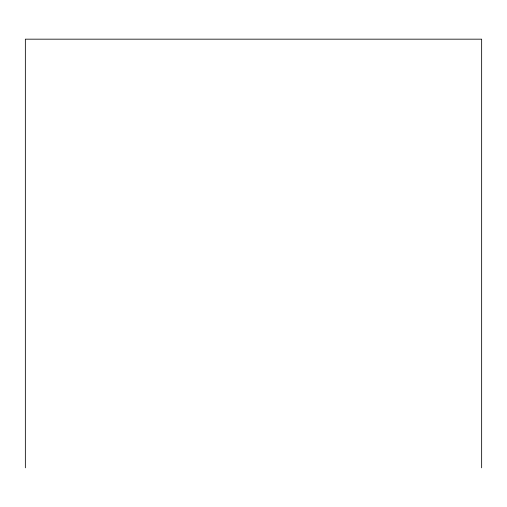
<?xml version="1.0" encoding="UTF-8"?>
<svg xmlns="http://www.w3.org/2000/svg" width="507" height="507" viewBox="0 0 507 507"><rect width="100%" height="100%" fill="white"/><g stroke="black" fill="none" stroke-linecap="round" stroke-linejoin="round"><path stroke-width="0.76" d="M481.65 467.828L481.65 39.172L25.35 39.172L25.35 467.828"/></g></svg>
